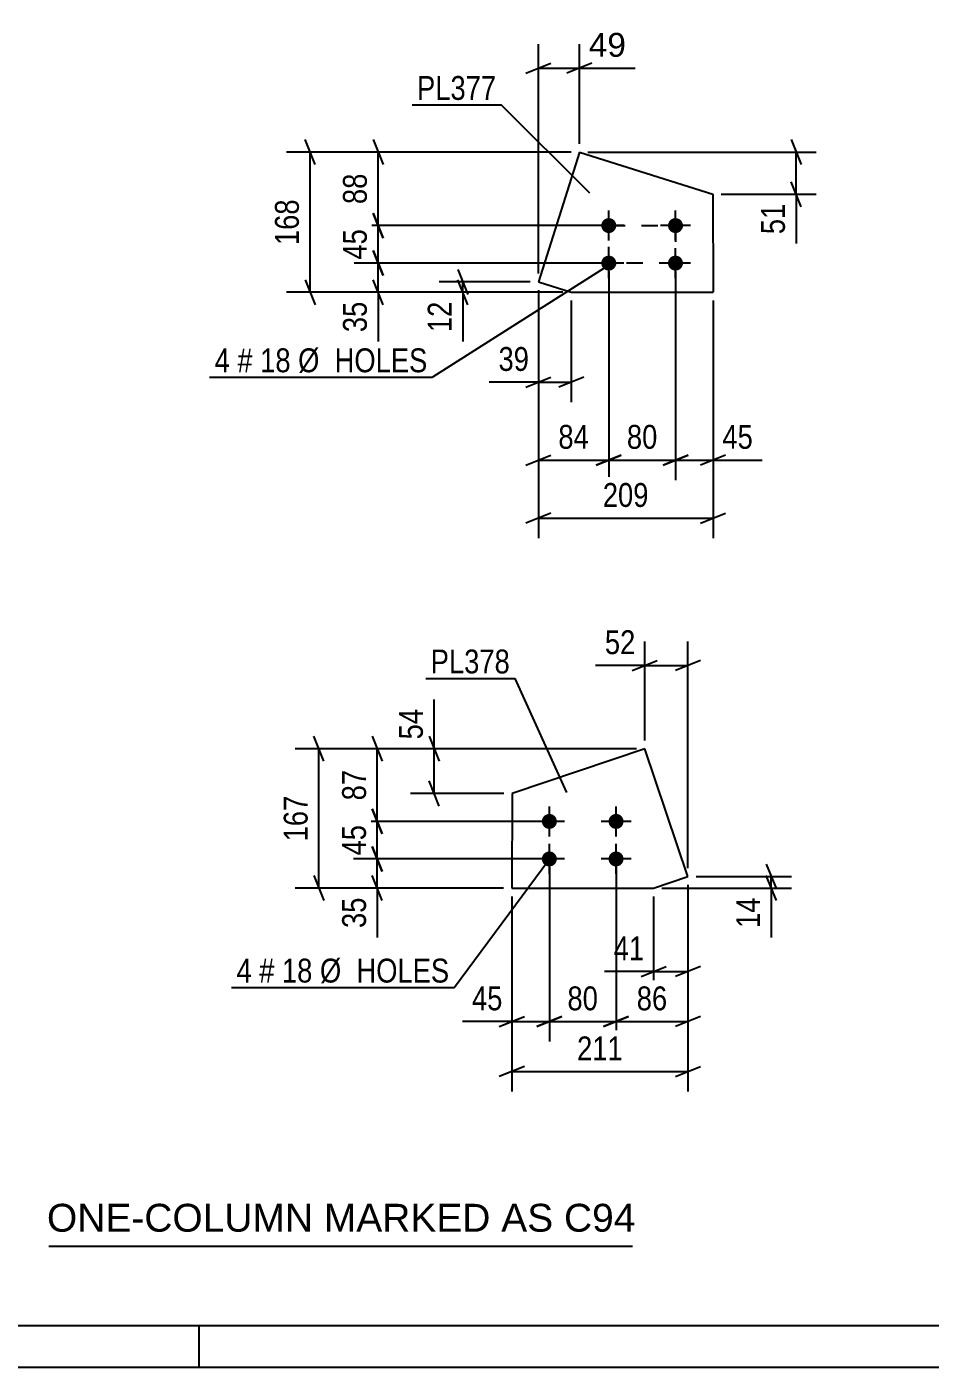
# Model space of a CAD drawing. Header units: millimetres. Extents: x 0 to 841, y 0 to 594.
# Drawn here: x 400.3 to 508.7, y 0 to 160.7 of the extents above; entities that cross this region are included whole.
import ezdxf

# ---------------------------------------------------------------- set-up
doc = ezdxf.new("R2010")
doc.units = ezdxf.units.MM
doc.linetypes.add('DXK_LINE_DOT2', pattern=[3.9198, 1.9599, -1.9599])
doc.styles.add('Arial', font='ARIAL.TTF', dxfattribs={"height": 0.2})
doc.styles.add('Arial Narrow', font='ARIALN.TTF', dxfattribs={"height": 0.2})

# ---------------------------------------------------------------- blocks, each defined once
blk = doc.blocks.new('Unknown-284933679-1134')
at = {"color": 5, "linetype": 'Continuous'}
for p, q in [((5, 5), (836, 5)), ((421, 0), (421, 5)), ((0, 0), (841, 0))]:
    blk.add_line(p, q, dxfattribs=at)
blk = doc.blocks.new('Part-284933679-14885 - 14884')
at = {"color": 2, "linetype": 'Continuous'}
for p, q in [((466.62, 145.72), (461.69, 130.16)), ((466.62, 145.72), (482.61, 140.66)), ((482.61, 140.66), (482.64, 128.91)), ((461.69, 130.16), (465.64, 128.91)), ((465.64, 128.91), (482.64, 128.91))]:
    blk.add_line(p, q, dxfattribs=at)
blk = doc.blocks.new('Bolt-284933679-14886 - 14884')
at = {"linetype": 'Continuous'}
for points in [[(469.24, 136.91), (469.26, 137.09), (469.31, 137.27), (469.41, 137.44), (469.53, 137.58), (469.69, 137.69), (469.86, 137.76), (470.04, 137.8), (470.23, 137.8), (470.41, 137.76), (470.59, 137.69), (470.74, 137.58), (470.86, 137.44), (470.96, 137.27), (471.02, 137.09), (471.04, 136.91), (471.02, 136.72), (470.96, 136.54), (470.86, 136.38), (470.74, 136.24), (470.59, 136.13), (470.41, 136.05), (470.23, 136.01), (470.04, 136.01), (469.86, 136.05), (469.69, 136.13), (469.53, 136.24), (469.41, 136.38), (469.31, 136.54), (469.26, 136.72)], [(477.24, 136.91), (477.26, 137.09), (477.31, 137.27), (477.41, 137.44), (477.53, 137.58), (477.69, 137.69), (477.86, 137.76), (478.04, 137.8), (478.23, 137.8), (478.41, 137.76), (478.59, 137.69), (478.74, 137.58), (478.86, 137.44), (478.96, 137.27), (479.02, 137.09), (479.04, 136.91), (479.02, 136.72), (478.96, 136.54), (478.86, 136.38), (478.74, 136.24), (478.59, 136.13), (478.41, 136.05), (478.23, 136.01), (478.04, 136.01), (477.86, 136.05), (477.69, 136.13), (477.53, 136.24), (477.41, 136.38), (477.31, 136.54), (477.26, 136.72)], [(469.24, 132.41), (469.26, 132.59), (469.31, 132.77), (469.41, 132.94), (469.53, 133.08), (469.69, 133.19), (469.86, 133.26), (470.04, 133.3), (470.23, 133.3), (470.41, 133.26), (470.59, 133.19), (470.74, 133.08), (470.86, 132.94), (470.96, 132.77), (471.02, 132.59), (471.04, 132.41), (471.02, 132.22), (470.96, 132.04), (470.86, 131.88), (470.74, 131.74), (470.59, 131.63), (470.41, 131.55), (470.23, 131.51), (470.04, 131.51), (469.86, 131.55), (469.69, 131.63), (469.53, 131.74), (469.41, 131.88), (469.31, 132.04), (469.26, 132.22)], [(477.24, 132.41), (477.26, 132.59), (477.31, 132.77), (477.41, 132.94), (477.53, 133.08), (477.69, 133.19), (477.86, 133.26), (478.04, 133.3), (478.23, 133.3), (478.41, 133.26), (478.59, 133.19), (478.74, 133.08), (478.86, 132.94), (478.96, 132.77), (479.02, 132.59), (479.04, 132.41), (479.02, 132.22), (478.96, 132.04), (478.86, 131.88), (478.74, 131.74), (478.59, 131.63), (478.41, 131.55), (478.23, 131.51), (478.04, 131.51), (477.86, 131.55), (477.69, 131.63), (477.53, 131.74), (477.41, 131.88), (477.31, 132.04), (477.26, 132.22)]]:
    blk.add_hatch(color=1, dxfattribs=at).paths.add_polyline_path(points)
at = {"color": 1, "linetype": 'Continuous'}
for p, q in [((470.14, 135.11), (470.14, 138.71)), ((478.14, 135.11), (478.14, 138.71)), ((471.94, 136.91), (468.34, 136.91)), ((479.94, 136.91), (476.34, 136.91)), ((470.14, 130.61), (470.14, 134.21)), ((478.14, 130.61), (478.14, 134.21)), ((471.94, 132.41), (468.34, 132.41)), ((479.94, 132.41), (476.34, 132.41))]:
    blk.add_line(p, q, dxfattribs=at)
blk = doc.blocks.new('Bolt-284933679-14894 - 14892')
at = {"linetype": 'Continuous'}
for points in [[(462.11, 65.45, -1), (463.91, 65.45, -1)], [(470.11, 65.45, -1), (471.91, 65.45, -1)], [(462.11, 60.95, -1), (463.91, 60.95, -1)], [(470.11, 60.95, -1), (471.91, 60.95, -1)]]:
    blk.add_hatch(color=1, dxfattribs=at).paths.add_polyline_path(points)
at = {"color": 1, "linetype": 'Continuous'}
for p, q in [((463.01, 63.65), (463.01, 67.25)), ((471.01, 63.65), (471.01, 67.25)), ((464.81, 65.45), (461.21, 65.45)), ((472.81, 65.45), (469.21, 65.45)), ((463.01, 59.15), (463.01, 62.75)), ((471.01, 59.15), (471.01, 62.75)), ((464.81, 60.95), (461.21, 60.95)), ((472.81, 60.95), (469.21, 60.95))]:
    blk.add_line(p, q, dxfattribs=at)
blk = doc.blocks.new('Part-284933679-14893 - 14892')
at = {"color": 2, "linetype": 'Continuous'}
for p, q in [((474.45, 74.16), (458.56, 68.8)), ((479.63, 58.84), (474.45, 74.16)), ((458.56, 68.8), (458.51, 57.45)), ((475.51, 57.45), (479.63, 58.84)), ((458.51, 57.45), (475.51, 57.45))]:
    blk.add_line(p, q, dxfattribs=at)
blk = doc.blocks.new('Rectangle-284933679-17048 - 14884')
at = {"color": 1, "linetype": 'DXK_LINE_DOT2'}
blk.add_lwpolyline([(470.14, 136.91), (478.14, 136.91), (478.14, 132.41), (470.14, 132.41), (470.14, 136.91)], close=True, dxfattribs=at)
blk = doc.blocks.new('StraightDimension-284933679-15335 - 14884')
at = {"color": 7, "linetype": 'Continuous'}
for p, q in [((452.04, 131.66), (453.24, 128.66)), ((453.24, 127.41), (452.04, 130.41)), ((460.69, 130.16), (449.79, 130.16)), ((464.64, 128.91), (449.79, 128.91)), ((452.64, 128.91), (452.64, 130.16))]:
    blk.add_line(p, q, dxfattribs=at)
at = {"color": 0}
blk.add_wipeout([(451.89, 128.38), (447.69, 128.38), (447.69, 123.53), (451.89, 123.53)], dxfattribs=at)
at = {"color": 7, "linetype": 'Continuous'}
blk.add_line((452.64, 128.91), (452.64, 123), dxfattribs=at)
blk.add_line((452.64, 128.91), (452.64, 123), dxfattribs=at)
at = {"color": 3, "style": 'Arial Narrow'}
blk.add_text('12', height=2.863, rotation=90.0002, dxfattribs=at).set_placement((451.29, 124.13))
blk = doc.blocks.new('StraightDimension-284933679-15327 - 14884')
at = {"color": 7, "linetype": 'Continuous'}
for p, q in [((461.69, 129.16), (461.69, 115.73)), ((465.64, 127.91), (465.64, 115.73)), ((460.19, 117.53), (463.19, 118.73)), ((461.69, 118.13), (465.64, 118.13)), ((467.14, 118.73), (464.14, 117.53))]:
    blk.add_line(p, q, dxfattribs=at)
at = {"color": 0}
blk.add_wipeout([(461.17, 118.88), (461.17, 123.08), (456.31, 123.08), (456.31, 118.88)], dxfattribs=at)
at = {"color": 7, "linetype": 'Continuous'}
blk.add_line((461.69, 118.13), (455.79, 118.13), dxfattribs=at)
blk.add_line((461.69, 118.13), (455.79, 118.13), dxfattribs=at)
at = {"color": 3, "style": 'Arial Narrow'}
blk.add_text('39', height=2.863, dxfattribs=at).set_placement((456.91, 119.48))
blk = doc.blocks.new('StraightDimension-284933679-15367 - 14884')
at = {"color": 7, "linetype": 'Continuous'}
for p, q in [((434.92, 144.22), (433.72, 147.22)), ((465.62, 145.72), (431.47, 145.72)), ((434.32, 128.91), (434.32, 145.72)), ((433.72, 130.41), (434.92, 127.41)), ((464.64, 128.91), (431.47, 128.91))]:
    blk.add_line(p, q, dxfattribs=at)
at = {"color": 0}
blk.add_wipeout([(433.57, 140.66), (429.37, 140.66), (429.37, 133.97), (433.57, 133.97)], dxfattribs=at)
at = {"color": 3, "style": 'Arial Narrow'}
blk.add_text('168', height=2.863, rotation=90.0002, dxfattribs=at).set_placement((432.97, 134.57))
blk = doc.blocks.new('StraightDimension-284933679-15341 - 14884')
at = {"color": 7, "linetype": 'Continuous'}
for p, q in [((470.14, 131.41), (470.14, 106.39)), ((461.69, 129.16), (461.69, 106.39)), ((460.19, 108.19), (463.19, 109.39)), ((471.64, 109.39), (468.64, 108.19)), ((461.69, 108.79), (470.14, 108.79))]:
    blk.add_line(p, q, dxfattribs=at)
at = {"color": 0}
blk.add_wipeout([(468.34, 109.54), (468.34, 113.74), (463.49, 113.74), (463.49, 109.54)], dxfattribs=at)
at = {"color": 3, "style": 'Arial Narrow'}
blk.add_text('84', height=2.863, dxfattribs=at).set_placement((464.09, 110.14))
blk = doc.blocks.new('StraightDimension-284933679-15331 - 14884')
at = {"color": 7, "linetype": 'Continuous'}
for p, q in [((492.01, 147.22), (493.21, 144.22)), ((467.62, 145.72), (495.01, 145.72)), ((492.61, 140.66), (492.61, 145.72)), ((493.21, 139.16), (492.01, 142.16)), ((483.61, 140.66), (495.01, 140.66))]:
    blk.add_line(p, q, dxfattribs=at)
at = {"color": 0}
blk.add_wipeout([(491.86, 140.14), (487.66, 140.14), (487.66, 135.28), (491.86, 135.28)], dxfattribs=at)
at = {"color": 7, "linetype": 'Continuous'}
blk.add_line((492.61, 140.66), (492.61, 134.76), dxfattribs=at)
blk.add_line((492.61, 140.66), (492.61, 134.76), dxfattribs=at)
at = {"color": 3, "style": 'Arial Narrow'}
blk.add_text('51', height=2.863, rotation=90.0002, dxfattribs=at).set_placement((491.26, 135.88))
blk = doc.blocks.new('StraightDimension-284933679-15339 - 14884')
at = {"color": 7, "linetype": 'Continuous'}
for p, q in [((478.14, 131.41), (478.14, 106.39)), ((482.64, 127.91), (482.64, 106.39)), ((476.64, 108.19), (479.64, 109.39)), ((484.14, 109.39), (481.14, 108.19)), ((478.14, 108.79), (482.64, 108.79))]:
    blk.add_line(p, q, dxfattribs=at)
at = {"color": 0}
blk.add_wipeout([(488.02, 109.54), (488.02, 113.74), (483.16, 113.74), (483.16, 109.54)], dxfattribs=at)
at = {"color": 7, "linetype": 'Continuous'}
blk.add_line((482.64, 108.79), (488.54, 108.79), dxfattribs=at)
blk.add_line((482.64, 108.79), (488.54, 108.79), dxfattribs=at)
at = {"color": 3, "style": 'Arial Narrow'}
blk.add_text('45', height=2.863, dxfattribs=at).set_placement((483.76, 110.14))
blk = doc.blocks.new('StraightDimension-284933679-15340 - 14884')
at = {"color": 7, "linetype": 'Continuous'}
for p, q in [((470.14, 131.41), (470.14, 106.39)), ((478.14, 131.41), (478.14, 106.39)), ((468.64, 108.19), (471.64, 109.39)), ((479.64, 109.39), (476.64, 108.19)), ((470.14, 108.79), (478.14, 108.79))]:
    blk.add_line(p, q, dxfattribs=at)
at = {"color": 0}
blk.add_wipeout([(476.56, 109.54), (476.56, 113.74), (471.71, 113.74), (471.71, 109.54)], dxfattribs=at)
at = {"color": 3, "style": 'Arial Narrow'}
blk.add_text('80', height=2.863, dxfattribs=at).set_placement((472.31, 110.14))
blk = doc.blocks.new('StraightDimension-284933679-15351 - 14884')
at = {"color": 7, "linetype": 'Continuous'}
for p, q in [((461.69, 129.16), (461.69, 99.42)), ((482.64, 127.91), (482.64, 99.42)), ((463.19, 102.42), (460.19, 101.22)), ((461.69, 101.82), (482.64, 101.82)), ((481.14, 101.22), (484.14, 102.42))]:
    blk.add_line(p, q, dxfattribs=at)
at = {"color": 0}
blk.add_wipeout([(475.51, 102.57), (475.51, 106.77), (468.82, 106.77), (468.82, 102.57)], dxfattribs=at)
at = {"color": 3, "style": 'Arial Narrow'}
blk.add_text('209', height=2.863, dxfattribs=at).set_placement((469.42, 103.17))
blk = doc.blocks.new('StraightDimension-284933679-15355 - 14884')
at = {"color": 7, "linetype": 'Continuous'}
for p, q in [((441.87, 147.22), (443.07, 144.22)), ((465.62, 145.72), (439.62, 145.72)), ((442.47, 136.91), (442.47, 145.72)), ((443.07, 135.41), (441.87, 138.41)), ((469.14, 136.91), (439.62, 136.91))]:
    blk.add_line(p, q, dxfattribs=at)
at = {"color": 0}
blk.add_wipeout([(441.72, 143.74), (437.52, 143.74), (437.52, 138.89), (441.72, 138.89)], dxfattribs=at)
at = {"color": 3, "style": 'Arial Narrow'}
blk.add_text('88', height=2.863, rotation=90.0002, dxfattribs=at).set_placement((441.12, 139.49))
blk = doc.blocks.new('StraightDimension-284933679-15356 - 14884')
at = {"color": 7, "linetype": 'Continuous'}
for p, q in [((441.87, 138.41), (443.07, 135.41)), ((469.14, 136.91), (439.62, 136.91)), ((442.47, 132.41), (442.47, 136.91)), ((443.07, 130.91), (441.87, 133.91)), ((469.14, 132.41), (439.62, 132.41))]:
    blk.add_line(p, q, dxfattribs=at)
at = {"color": 0}
blk.add_wipeout([(441.72, 137.08), (437.52, 137.08), (437.52, 132.23), (441.72, 132.23)], dxfattribs=at)
at = {"color": 3, "style": 'Arial Narrow'}
blk.add_text('45', height=2.863, rotation=90.0002, dxfattribs=at).set_placement((441.12, 132.83))
blk = doc.blocks.new('StraightDimension-284933679-15357 - 14884')
at = {"color": 7, "linetype": 'Continuous'}
for p, q in [((441.87, 133.91), (443.07, 130.91)), ((469.14, 132.41), (439.62, 132.41)), ((442.47, 128.91), (442.47, 132.41)), ((443.07, 127.41), (441.87, 130.41)), ((464.64, 128.91), (439.62, 128.91))]:
    blk.add_line(p, q, dxfattribs=at)
at = {"color": 0}
blk.add_wipeout([(441.72, 128.38), (437.52, 128.38), (437.52, 123.53), (441.72, 123.53)], dxfattribs=at)
at = {"color": 7, "linetype": 'Continuous'}
blk.add_line((442.47, 128.91), (442.47, 123), dxfattribs=at)
blk.add_line((442.47, 128.91), (442.47, 123), dxfattribs=at)
at = {"color": 3, "style": 'Arial Narrow'}
blk.add_text('35', height=2.863, rotation=90.0002, dxfattribs=at).set_placement((441.12, 124.13))
blk = doc.blocks.new('StraightDimension-284933679-18102 - 14884')
at = {"color": 7, "linetype": 'Continuous'}
for p, q in [((461.69, 131.16), (461.69, 158.65)), ((466.62, 146.72), (466.62, 158.65)), ((460.19, 155.2), (463.19, 156.4)), ((468.12, 156.4), (465.12, 155.2)), ((461.69, 155.8), (466.62, 155.8))]:
    blk.add_line(p, q, dxfattribs=at)
at = {"color": 0}
blk.add_wipeout([(472.79, 156.55), (472.79, 160.75), (467.14, 160.75), (467.14, 156.55)], dxfattribs=at)
at = {"color": 7, "linetype": 'Continuous'}
blk.add_line((466.62, 155.8), (473.32, 155.8), dxfattribs=at)
blk.add_line((466.62, 155.8), (473.32, 155.8), dxfattribs=at)
at = {"color": 3, "style": 'Arial'}
blk.add_text('49', height=2.865, dxfattribs=at).set_placement((467.74, 157.15))
blk = doc.blocks.new('StraightDimension-284933679-15371 - 14892')
at = {"color": 7, "linetype": 'Continuous'}
for p, q in [((474.45, 75.16), (474.45, 87.01)), ((479.63, 59.84), (479.63, 87.01)), ((472.95, 83.56), (475.95, 84.76)), ((474.45, 84.16), (479.63, 84.16)), ((481.13, 84.76), (478.13, 83.56))]:
    blk.add_line(p, q, dxfattribs=at)
at = {"color": 0}
blk.add_wipeout([(473.93, 84.91), (473.93, 89.11), (469.07, 89.11), (469.07, 84.91)], dxfattribs=at)
at = {"color": 7, "linetype": 'Continuous'}
blk.add_line((474.45, 84.16), (468.55, 84.16), dxfattribs=at)
blk.add_line((474.45, 84.16), (468.55, 84.16), dxfattribs=at)
at = {"color": 3, "style": 'Arial Narrow'}
blk.add_text('52', height=2.863, dxfattribs=at).set_placement((469.67, 85.51))
blk = doc.blocks.new('StraightDimension-284933679-15385 - 14892')
at = {"color": 7, "linetype": 'Continuous'}
for p, q in [((448.59, 75.66), (449.79, 72.66)), ((473.45, 74.16), (446.34, 74.16)), ((449.19, 68.8), (449.19, 74.16)), ((449.79, 67.3), (448.59, 70.3)), ((457.56, 68.8), (446.34, 68.8))]:
    blk.add_line(p, q, dxfattribs=at)
at = {"color": 0}
blk.add_wipeout([(448.44, 79.54), (444.24, 79.54), (444.24, 74.69), (448.44, 74.69)], dxfattribs=at)
at = {"color": 7, "linetype": 'Continuous'}
blk.add_line((449.19, 74.16), (449.19, 80.07), dxfattribs=at)
blk.add_line((449.19, 74.16), (449.19, 80.07), dxfattribs=at)
at = {"color": 3, "style": 'Arial Narrow'}
blk.add_text('54', height=2.863, rotation=90.0002, dxfattribs=at).set_placement((447.84, 75.29))
blk = doc.blocks.new('StraightDimension-284933679-15377 - 14892')
at = {"color": 7, "linetype": 'Continuous'}
for p, q in [((475.51, 56.45), (475.51, 45.05)), ((479.63, 57.84), (479.63, 45.05)), ((474.01, 46.85), (477.01, 48.05)), ((475.51, 47.45), (479.63, 47.45)), ((481.13, 48.05), (478.13, 46.85))]:
    blk.add_line(p, q, dxfattribs=at)
at = {"color": 0}
blk.add_wipeout([(474.99, 48.2), (474.99, 52.4), (470.13, 52.4), (470.13, 48.2)], dxfattribs=at)
at = {"color": 7, "linetype": 'Continuous'}
blk.add_line((475.51, 47.45), (469.61, 47.45), dxfattribs=at)
blk.add_line((475.51, 47.45), (469.61, 47.45), dxfattribs=at)
at = {"color": 3, "style": 'Arial Narrow'}
blk.add_text('41', height=2.863, dxfattribs=at).set_placement((470.73, 48.8))
blk = doc.blocks.new('StraightDimension-284933679-15381 - 14892')
at = {"color": 7, "linetype": 'Continuous'}
for p, q in [((489.03, 60.34), (490.23, 57.34)), ((480.63, 58.84), (492.03, 58.84)), ((490.23, 55.95), (489.03, 58.95)), ((489.63, 57.45), (489.63, 58.84)), ((476.51, 57.45), (492.03, 57.45))]:
    blk.add_line(p, q, dxfattribs=at)
at = {"color": 0}
blk.add_wipeout([(488.88, 56.93), (484.68, 56.93), (484.68, 52.07), (488.88, 52.07)], dxfattribs=at)
at = {"color": 7, "linetype": 'Continuous'}
blk.add_line((489.63, 57.45), (489.63, 51.54), dxfattribs=at)
blk.add_line((489.63, 57.45), (489.63, 51.54), dxfattribs=at)
at = {"color": 3, "style": 'Arial Narrow'}
blk.add_text('14', height=2.863, rotation=90.0002, dxfattribs=at).set_placement((488.28, 52.67))
blk = doc.blocks.new('StraightDimension-284933679-15389 - 14892')
at = {"color": 7, "linetype": 'Continuous'}
for p, q in [((471.01, 59.95), (471.01, 39.05)), ((479.63, 57.84), (479.63, 39.05)), ((469.51, 40.85), (472.51, 42.05)), ((481.13, 42.05), (478.13, 40.85)), ((471.01, 41.45), (479.63, 41.45))]:
    blk.add_line(p, q, dxfattribs=at)
at = {"color": 0}
blk.add_wipeout([(477.75, 42.2), (477.75, 46.4), (472.89, 46.4), (472.89, 42.2)], dxfattribs=at)
at = {"color": 3, "style": 'Arial Narrow'}
blk.add_text('86', height=2.863, dxfattribs=at).set_placement((473.49, 42.8))
blk = doc.blocks.new('StraightDimension-284933679-15390 - 14892')
at = {"color": 7, "linetype": 'Continuous'}
for p, q in [((463.01, 59.95), (463.01, 39.05)), ((471.01, 59.95), (471.01, 39.05)), ((461.51, 40.85), (464.51, 42.05)), ((472.51, 42.05), (469.51, 40.85)), ((463.01, 41.45), (471.01, 41.45))]:
    blk.add_line(p, q, dxfattribs=at)
at = {"color": 0}
blk.add_wipeout([(469.44, 42.2), (469.44, 46.4), (464.58, 46.4), (464.58, 42.2)], dxfattribs=at)
at = {"color": 3, "style": 'Arial Narrow'}
blk.add_text('80', height=2.863, dxfattribs=at).set_placement((465.18, 42.8))
blk = doc.blocks.new('StraightDimension-284933679-15391 - 14892')
at = {"color": 7, "linetype": 'Continuous'}
for p, q in [((463.01, 59.95), (463.01, 39.05)), ((458.51, 56.45), (458.51, 39.05)), ((457.01, 40.85), (460.01, 42.05)), ((464.51, 42.05), (461.51, 40.85)), ((458.51, 41.45), (463.01, 41.45))]:
    blk.add_line(p, q, dxfattribs=at)
at = {"color": 0}
blk.add_wipeout([(457.99, 42.2), (457.99, 46.4), (453.13, 46.4), (453.13, 42.2)], dxfattribs=at)
at = {"color": 7, "linetype": 'Continuous'}
blk.add_line((458.51, 41.45), (452.61, 41.45), dxfattribs=at)
blk.add_line((458.51, 41.45), (452.61, 41.45), dxfattribs=at)
at = {"color": 3, "style": 'Arial Narrow'}
blk.add_text('45', height=2.863, dxfattribs=at).set_placement((453.73, 42.8))
blk = doc.blocks.new('StraightDimension-284933679-15401 - 14892')
at = {"color": 7, "linetype": 'Continuous'}
for p, q in [((458.51, 56.45), (458.51, 33.05)), ((479.63, 57.84), (479.63, 33.05)), ((460.01, 36.05), (457.01, 34.85)), ((458.51, 35.45), (479.63, 35.45)), ((478.13, 34.85), (481.13, 36.05))]:
    blk.add_line(p, q, dxfattribs=at)
at = {"color": 0}
blk.add_wipeout([(472.41, 36.2), (472.41, 40.4), (465.73, 40.4), (465.73, 36.2)], dxfattribs=at)
at = {"color": 3, "style": 'Arial Narrow'}
blk.add_text('211', height=2.863, dxfattribs=at).set_placement((466.33, 36.8))
blk = doc.blocks.new('StraightDimension-284933679-15405 - 14892')
at = {"color": 7, "linetype": 'Continuous'}
for p, q in [((441.77, 75.66), (442.97, 72.66)), ((473.45, 74.16), (439.52, 74.16)), ((442.37, 65.45), (442.37, 74.16)), ((442.97, 63.95), (441.77, 66.95)), ((462.01, 65.45), (439.52, 65.45))]:
    blk.add_line(p, q, dxfattribs=at)
at = {"color": 0}
blk.add_wipeout([(441.62, 72.23), (437.42, 72.23), (437.42, 67.38), (441.62, 67.38)], dxfattribs=at)
at = {"color": 3, "style": 'Arial Narrow'}
blk.add_text('87', height=2.863, rotation=90.0002, dxfattribs=at).set_placement((441.02, 67.98))
blk = doc.blocks.new('StraightDimension-284933679-15406 - 14892')
at = {"color": 7, "linetype": 'Continuous'}
for p, q in [((441.77, 66.95), (442.97, 63.95)), ((462.01, 65.45), (439.52, 65.45)), ((442.37, 60.95), (442.37, 65.45)), ((442.97, 59.45), (441.77, 62.45)), ((462.01, 60.95), (439.52, 60.95))]:
    blk.add_line(p, q, dxfattribs=at)
at = {"color": 0}
blk.add_wipeout([(441.62, 65.63), (437.42, 65.63), (437.42, 60.77), (441.62, 60.77)], dxfattribs=at)
at = {"color": 3, "style": 'Arial Narrow'}
blk.add_text('45', height=2.863, rotation=90.0002, dxfattribs=at).set_placement((441.02, 61.37))
blk = doc.blocks.new('StraightDimension-284933679-15407 - 14892')
at = {"color": 7, "linetype": 'Continuous'}
for p, q in [((441.77, 62.45), (442.97, 59.45)), ((462.01, 60.95), (439.52, 60.95)), ((442.37, 57.45), (442.37, 60.95)), ((442.97, 55.95), (441.77, 58.95)), ((457.51, 57.45), (439.52, 57.45))]:
    blk.add_line(p, q, dxfattribs=at)
at = {"color": 0}
blk.add_wipeout([(441.62, 56.93), (437.42, 56.93), (437.42, 52.07), (441.62, 52.07)], dxfattribs=at)
at = {"color": 7, "linetype": 'Continuous'}
blk.add_line((442.37, 57.45), (442.37, 51.54), dxfattribs=at)
blk.add_line((442.37, 57.45), (442.37, 51.54), dxfattribs=at)
at = {"color": 3, "style": 'Arial Narrow'}
blk.add_text('35', height=2.863, rotation=90.0002, dxfattribs=at).set_placement((441.02, 52.67))
blk = doc.blocks.new('StraightDimension-284933679-15417 - 14892')
at = {"color": 7, "linetype": 'Continuous'}
for p, q in [((435.97, 72.66), (434.77, 75.66)), ((473.45, 74.16), (432.52, 74.16)), ((435.37, 57.45), (435.37, 74.16)), ((434.77, 58.95), (435.97, 55.95)), ((457.51, 57.45), (432.52, 57.45))]:
    blk.add_line(p, q, dxfattribs=at)
at = {"color": 0}
blk.add_wipeout([(434.62, 69.15), (430.42, 69.15), (430.42, 62.46), (434.62, 62.46)], dxfattribs=at)
at = {"color": 3, "style": 'Arial Narrow'}
blk.add_text('167', height=2.863, rotation=90.0002, dxfattribs=at).set_placement((434.02, 63.06))
blk = doc.blocks.new('Unknown-284933679-23302')
at = {"color": 7, "linetype": 'Continuous'}
blk.add_line((403, 14.5), (473, 14.5), dxfattribs=at)
at = {"color": 7, "style": 'Arial'}
blk.add_text('ONE-COLUMN MARKED AS C94', height=3.3428, dxfattribs=at).set_placement((402.76, 16.25))
blk = doc.blocks.new('Mark-284933679-15495 - 14884')
at = {"color": 0}
blk.add_wipeout([(456.64, 151.98), (456.64, 154.98), (447.14, 154.98), (447.14, 151.98)], dxfattribs=at)
blk.add_wipeout([(456.64, 151.98), (456.64, 154.98), (447.14, 154.98), (447.14, 151.98)], dxfattribs=at)
at = {"color": 30, "linetype": 'Continuous'}
for p in [(446.54, 151.38), (467.85, 140.78)]:
    blk.add_line(p, (457.24, 151.38), dxfattribs=at)
at = {"color": 3, "style": 'Arial Narrow'}
blk.add_text('PL377', height=2.863, dxfattribs=at).set_placement((447.14, 151.98))
blk = doc.blocks.new('Mark-284933679-15498 - 14884')
at = {"color": 0}
for points in [[(424.7, 119.32), (424.7, 122.32), (422.87, 122.32), (422.87, 119.32)], [(427.43, 119.32), (427.43, 122.32), (425.6, 122.32), (425.6, 119.32)], [(431.98, 119.32), (431.98, 122.32), (428.33, 122.32), (428.33, 119.32)], [(448.41, 119.32), (448.41, 122.32), (432.88, 122.32), (432.88, 119.32)]]:
    blk.add_wipeout(points, dxfattribs=at)
for points in [[(424.7, 119.32), (424.7, 122.32), (422.87, 122.32), (422.87, 119.32)], [(427.43, 119.32), (427.43, 122.32), (425.6, 122.32), (425.6, 119.32)], [(431.98, 119.32), (431.98, 122.32), (428.33, 122.32), (428.33, 119.32)], [(448.41, 119.32), (448.41, 122.32), (432.88, 122.32), (432.88, 119.32)]]:
    blk.add_wipeout(points, dxfattribs=at)
at = {"color": 7, "linetype": 'Continuous'}
for p in [(470.35, 132.27), (422.27, 118.72)]:
    blk.add_line(p, (449.01, 118.72), dxfattribs=at)
at = {"color": 3, "style": 'Arial Narrow'}
for s, height, p in [('4', 2.86, (422.87, 119.32)), ('#', 2.86, (425.6, 119.32)), ('18', 2.863, (428.33, 119.32)), ('Ø  HOLES', 2.863, (432.88, 119.32))]:
    blk.add_text(s, height=height, dxfattribs=at).set_placement(p)
blk = doc.blocks.new('Mark-284933679-15499 - 14892')
at = {"color": 0}
blk.add_wipeout([(458.29, 83.2), (458.29, 86.2), (448.78, 86.2), (448.78, 83.2)], dxfattribs=at)
blk.add_wipeout([(458.29, 83.2), (458.29, 86.2), (448.78, 86.2), (448.78, 83.2)], dxfattribs=at)
at = {"color": 30, "linetype": 'Continuous'}
for p in [(448.18, 82.6), (465.12, 68.93)]:
    blk.add_line(p, (458.89, 82.6), dxfattribs=at)
at = {"color": 3, "style": 'Arial Narrow'}
blk.add_text('PL378', height=2.863, dxfattribs=at).set_placement((448.78, 83.2))
blk = doc.blocks.new('Mark-284933679-15502 - 14892')
at = {"color": 0}
for points in [[(427.31, 46.13), (427.31, 49.13), (425.49, 49.13), (425.49, 46.13)], [(430.04, 46.13), (430.04, 49.13), (428.21, 49.13), (428.21, 46.13)], [(434.6, 46.13), (434.6, 49.13), (430.94, 49.13), (430.94, 46.13)], [(451.03, 46.13), (451.03, 49.13), (435.5, 49.13), (435.5, 46.13)]]:
    blk.add_wipeout(points, dxfattribs=at)
for points in [[(427.31, 46.13), (427.31, 49.13), (425.49, 49.13), (425.49, 46.13)], [(430.04, 46.13), (430.04, 49.13), (428.21, 49.13), (428.21, 46.13)], [(434.6, 46.13), (434.6, 49.13), (430.94, 49.13), (430.94, 46.13)], [(451.03, 46.13), (451.03, 49.13), (435.5, 49.13), (435.5, 46.13)]]:
    blk.add_wipeout(points, dxfattribs=at)
at = {"color": 7, "linetype": 'Continuous'}
for p in [(462.94, 60.79), (424.89, 45.53)]:
    blk.add_line(p, (451.63, 45.53), dxfattribs=at)
at = {"color": 3, "style": 'Arial Narrow'}
for s, height, p in [('4', 2.86, (425.49, 46.13)), ('#', 2.86, (428.21, 46.13)), ('18', 2.863, (430.94, 46.13)), ('Ø  HOLES', 2.863, (435.5, 46.13))]:
    blk.add_text(s, height=height, dxfattribs=at).set_placement(p)

msp = doc.modelspace()

# ---------------------------------------------------------------- block references
for name in ['Unknown-284933679-1134', 'Part-284933679-14885 - 14884', 'Bolt-284933679-14886 - 14884', 'Rectangle-284933679-17048 - 14884', 'Part-284933679-14893 - 14892', 'Bolt-284933679-14894 - 14892', 'Unknown-284933679-23302']:
    msp.add_blockref(name, (0, 0))

# ---------------------------------------------------------------- next in the draw order: block references
for name in ['StraightDimension-284933679-15331 - 14884', 'StraightDimension-284933679-15335 - 14884', 'StraightDimension-284933679-15339 - 14884', 'StraightDimension-284933679-15371 - 14892', 'StraightDimension-284933679-15377 - 14892']:
    msp.add_blockref(name, (0, 0))

# ---------------------------------------------------------------- next in the draw order: block references
for name in ['StraightDimension-284933679-15327 - 14884', 'StraightDimension-284933679-15385 - 14892', 'StraightDimension-284933679-15381 - 14892']:
    msp.add_blockref(name, (0, 0))

# ---------------------------------------------------------------- next in the draw order: block references
for name in ['StraightDimension-284933679-15367 - 14884', 'StraightDimension-284933679-15405 - 14892', 'StraightDimension-284933679-15389 - 14892']:
    msp.add_blockref(name, (0, 0))

# ---------------------------------------------------------------- next in the draw order: block references
for name in ['StraightDimension-284933679-15355 - 14884', 'StraightDimension-284933679-15341 - 14884', 'StraightDimension-284933679-15390 - 14892']:
    msp.add_blockref(name, (0, 0))

# ---------------------------------------------------------------- next in the draw order: block references
for name in ['StraightDimension-284933679-15340 - 14884', 'StraightDimension-284933679-15391 - 14892']:
    msp.add_blockref(name, (0, 0))

# ---------------------------------------------------------------- next in the draw order: block references
for name in ['StraightDimension-284933679-15356 - 14884', 'StraightDimension-284933679-15351 - 14884', 'StraightDimension-284933679-15406 - 14892', 'StraightDimension-284933679-15401 - 14892']:
    msp.add_blockref(name, (0, 0))

# ---------------------------------------------------------------- next in the draw order: block references
for name in ['StraightDimension-284933679-15357 - 14884', 'StraightDimension-284933679-15407 - 14892']:
    msp.add_blockref(name, (0, 0))

# ---------------------------------------------------------------- next in the draw order: block references
for name in ['StraightDimension-284933679-18102 - 14884', 'StraightDimension-284933679-15417 - 14892']:
    msp.add_blockref(name, (0, 0))

# ---------------------------------------------------------------- next in the draw order: block references
for name in ['Mark-284933679-15495 - 14884', 'Mark-284933679-15498 - 14884', 'Mark-284933679-15499 - 14892', 'Mark-284933679-15502 - 14892']:
    msp.add_blockref(name, (0, 0))

doc.saveas('drawing.dxf')
